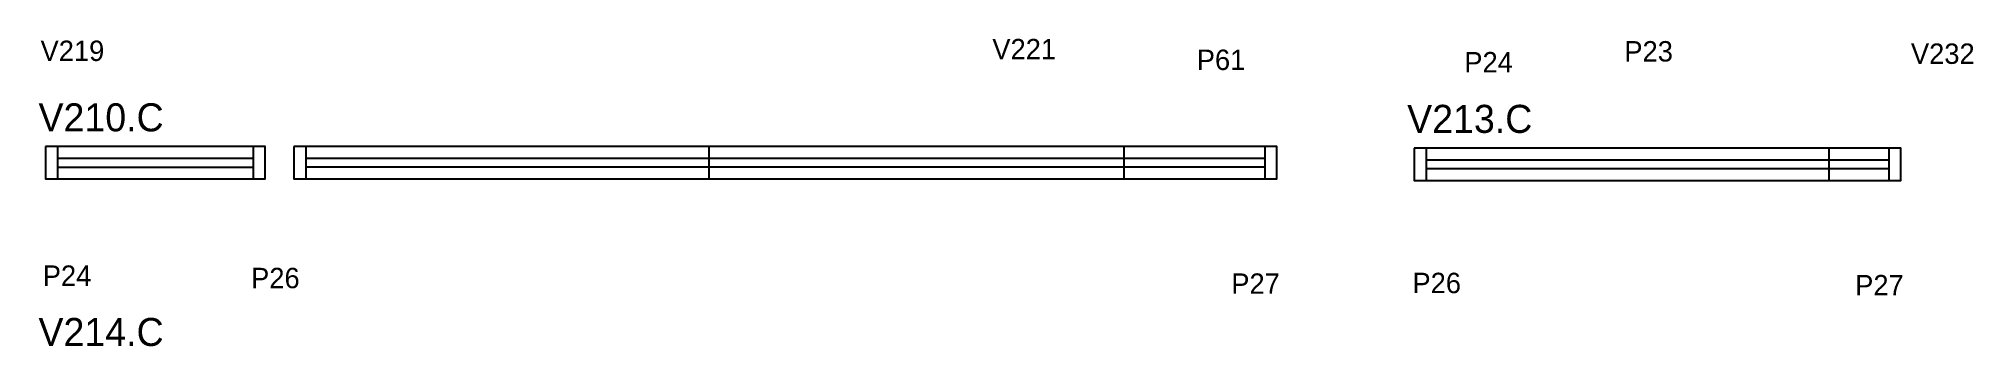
# Model space of a CAD drawing. Header units: metres. Extents: x 1678 to 2815, y 16670 to 16851.
import ezdxf

# ---------------------------------------------------------------- set-up
doc = ezdxf.new("R2010")
doc.units = ezdxf.units.M
for name, color, linetype in [('5', 7, 'Continuous'), ('NOMENCLATURA', 7, 'Continuous'), ('Painéis', 7, 'Continuous'), ('SARR_2.2x7', 7, 'Continuous')]:
    doc.layers.add(name, color=color, linetype=linetype)

msp = doc.modelspace()

# ---------------------------------------------------------------- linework, layer by layer
at = {"layer": 'Painéis', "color": 7, "lineweight": 25}
for p, q in [((2071.9, 16787.5), (2071.9, 16768.5)), ((2315.9, 16787.5), (2315.9, 16768.5)), ((2730.7, 16767.6), (2730.7, 16786.6))]:
    msp.add_line(p, q, dxfattribs=at)
for points in [[(1682, 16787.5), (1682, 16768.5), (1811, 16768.5), (1811, 16787.5), (1682, 16787.5)], [(1827.9, 16787.5), (1827.9, 16768.5), (2405.9, 16768.5), (2405.9, 16787.5), (1827.9, 16787.5)], [(2486.7, 16786.6), (2486.7, 16767.6), (2772.7, 16767.6), (2772.7, 16786.6), (2486.7, 16786.6)]]:
    msp.add_lwpolyline(points, dxfattribs=at)
at = {"layer": 'SARR_2.2x7', "color": 7, "lineweight": 25}
for p, q in [((1689, 16787.5), (1689, 16768.5)), ((1804, 16780.5), (1689, 16780.5)), ((1804, 16787.5), (1804, 16768.5)), ((1834.9, 16787.5), (1834.9, 16768.5)), ((2071.9, 16780.5), (1834.9, 16780.5)), ((2315.9, 16780.5), (2071.9, 16780.5)), ((2398.9, 16780.5), (2315.9, 16780.5)), ((2398.9, 16787.5), (2398.9, 16768.5)), ((2493.7, 16786.6), (2493.7, 16767.6)), ((2765.7, 16779.6), (2493.7, 16779.6)), ((2765.7, 16786.6), (2765.7, 16767.6)), ((1689, 16775.5), (1804, 16775.5)), ((2071.9, 16775.5), (1834.9, 16775.5)), ((2315.9, 16775.5), (2071.9, 16775.5)), ((2398.9, 16775.5), (2315.9, 16775.5)), ((2493.7, 16774.6), (2765.7, 16774.6))]:
    msp.add_line(p, q, dxfattribs=at)

# ---------------------------------------------------------------- texts
at = {"layer": '5', "color": 7, "lineweight": 25}
for s, p in [('V219', (1679, 16837.9)), ('V221', (2238.6, 16838.9)), ('P23', (2610.2, 16837.6)), ('V232', (2778.7, 16836.2)), ('P61', (2358.8, 16832.6)), ('P24', (2516.1, 16831.2)), ('P24', (1680.3, 16705.6)), ('P26', (1802.8, 16704.2)), ('P27', (2379.1, 16700.9)), ('P26', (2485.6, 16701.3)), ('P27', (2745.9, 16700))]:
    msp.add_text(s, height=12, dxfattribs=at).set_placement(p)
at = {"layer": 'NOMENCLATURA', "color": 7, "lineweight": 25}
for s, p in [('V210.C', (1677.8, 16796.5)), ('V213.C', (2482.5, 16795.6)), ('V214.C', (1677.8, 16670.2))]:
    msp.add_text(s, height=16.5, dxfattribs=at).set_placement(p)

doc.saveas('drawing.dxf')
